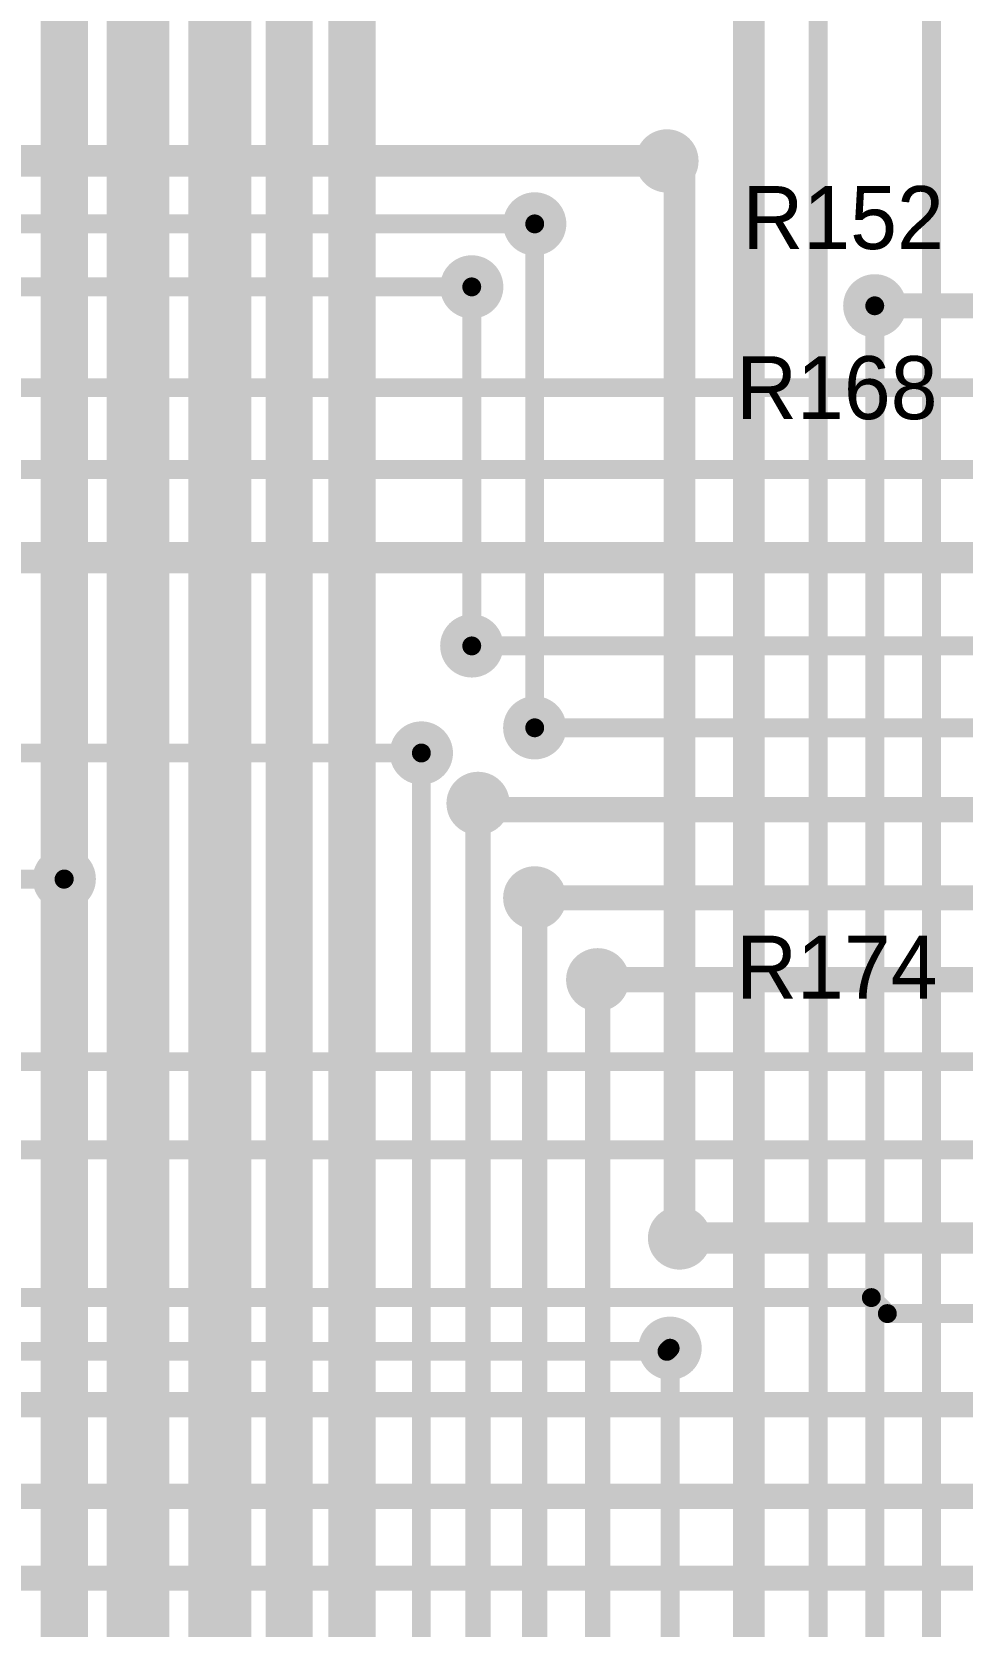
# Model space of a CAD drawing. Header units: millimetres. Extents: x 29 to 180, y 30 to 200.
# Drawn here: x 60.51 to 75.29, y 135.24 to 160.55 of the extents above; entities that cross this region are included whole.
import ezdxf

# ---------------------------------------------------------------- set-up
doc = ezdxf.new("R2010")
doc.units = ezdxf.units.MM
for name, color, linetype in [('BottomLayer', 5, 'Continuous'), ('BottomSolder', 6, 'Continuous'), ('MultiLayer', 9, 'Continuous'), ('TopLayer', 1, 'Continuous'), ('TopOverlay', 2, 'Continuous'), ('TopSolder', 216, 'Continuous'), ('ViaHoleLayer', 16, 'Continuous')]:
    doc.layers.add(name, color=color, linetype=linetype)

msp = doc.modelspace()

# ---------------------------------------------------------------- linework, layer by layer
at = {"layer": 'BottomLayer'}
for points, const_width in [([(61.029, 147.1), (61.029, 191.371)], 0.75), ([(65.6, 122.3), (65.6, 179)], 0.75), ([(71.9, 132), (71.9, 178.7)], 0.5), ([(64.6, 121.525), (64.6, 178.545)], 0.75), ([(63.5, 120.925), (63.5, 174.9)], 1), ([(62.2, 119.925), (62.2, 173.9)], 1), ([(73, 130.4), (73, 171.5)], 0.3), ([(74.8, 132.5), (74.8, 168.8)], 0.3), ([(70.6, 158.5), (70.8, 158.3)], 0.5), ([(70.8, 141.4), (70.8, 158.3)], 0.5), ([(68.5, 149.5), (68.5, 157.5)], 0.3), ([(67.5, 150.8), (67.5, 156.5)], 0.3), ([(73.9, 134.7), (73.9, 156.2)], 0.3), ([(66.646, 149.046), (66.696, 149.096)], 0.4), ([(66.7, 133.7), (66.7, 149.1)], 0.3), ([(67.6, 129.4), (67.6, 148.3)], 0.4), ([(61.029, 119.121), (61.029, 147.1)], 0.75), ([(68.5, 128.4), (68.5, 146.8)], 0.4), ([(69.5, 127.4), (69.5, 145.5)], 0.4), ([(70.65, 130.45), (70.65, 139.65)], 0.3)]:
    msp.add_lwpolyline(points, dxfattribs=dict(at, const_width=const_width))
for points, const_width in [([(70.4, 158.5, 1), (70.8, 158.5, 1)], 0.4), ([(70.475, 158.5, 1), (70.725, 158.5, 1)], 0.25), ([(70.675, 158.3, 1), (70.925, 158.3, 1)], 0.25), ([(70.675, 158.3, 1), (70.925, 158.3, 1)], 0.25), ([(68.3, 157.5, 1), (68.7, 157.5, 1)], 0.4), ([(68.425, 157.5, 1), (68.575, 157.5, 1)], 0.15), ([(67.3, 156.5, 1), (67.7, 156.5, 1)], 0.4), ([(67.425, 156.5, 1), (67.575, 156.5, 1)], 0.15), ([(73.7, 156.2, 1), (74.1, 156.2, 1)], 0.4), ([(73.825, 156.2, 1), (73.975, 156.2, 1)], 0.15), ([(67.3, 150.8, 1), (67.7, 150.8, 1)], 0.4), ([(67.425, 150.8, 1), (67.575, 150.8, 1)], 0.15), ([(68.3, 149.5, 1), (68.7, 149.5, 1)], 0.4), ([(68.425, 149.5, 1), (68.575, 149.5, 1)], 0.15), ([(66.5, 149.1, 1), (66.9, 149.1, 1)], 0.4), ([(66.546, 149.046, 1), (66.746, 149.046, 1)], 0.2), ([(66.596, 149.096, 1), (66.796, 149.096, 1)], 0.2), ([(66.625, 149.1, 1), (66.775, 149.1, 1)], 0.15), ([(67.4, 148.3, 1), (67.8, 148.3, 1)], 0.4), ([(67.5, 148.3, 1), (67.7, 148.3, 1)], 0.2), ([(60.829, 147.1, 1), (61.229, 147.1, 1)], 0.4), ([(60.842, 147.1, 1), (61.217, 147.1, 1)], 0.375), ([(60.842, 147.1, 1), (61.217, 147.1, 1)], 0.375), ([(68.3, 146.8, 1), (68.7, 146.8, 1)], 0.4), ([(68.4, 146.8, 1), (68.6, 146.8, 1)], 0.2), ([(69.3, 145.5, 1), (69.7, 145.5, 1)], 0.4), ([(69.4, 145.5, 1), (69.6, 145.5, 1)], 0.2), ([(70.6, 141.4, 1), (71, 141.4, 1)], 0.4), ([(70.675, 141.4, 1), (70.925, 141.4, 1)], 0.25), ([(70.45, 139.65, 1), (70.85, 139.65, 1)], 0.4), ([(70.575, 139.65, 1), (70.725, 139.65, 1)], 0.15)]:
    msp.add_lwpolyline(points, format="xyb", close=True, dxfattribs=dict(at, const_width=const_width))
at = {"layer": 'BottomSolder', "const_width": 0.502}
for points in [[(70.349, 158.5, 1), (70.851, 158.5, 1)], [(68.249, 157.5, 1), (68.751, 157.5, 1)], [(67.249, 156.5, 1), (67.751, 156.5, 1)], [(73.649, 156.2, 1), (74.151, 156.2, 1)], [(67.249, 150.8, 1), (67.751, 150.8, 1)], [(68.249, 149.5, 1), (68.751, 149.5, 1)], [(66.449, 149.1, 1), (66.951, 149.1, 1)], [(67.349, 148.3, 1), (67.851, 148.3, 1)], [(60.778, 147.1, 1), (61.28, 147.1, 1)], [(68.249, 146.8, 1), (68.751, 146.8, 1)], [(69.249, 145.5, 1), (69.751, 145.5, 1)], [(70.549, 141.4, 1), (71.051, 141.4, 1)], [(70.399, 139.65, 1), (70.901, 139.65, 1)]]:
    msp.add_lwpolyline(points, format="xyb", close=True, dxfattribs=at)
at = {"layer": 'MultiLayer', "const_width": 0.4}
for points in [[(70.4, 158.5, 1), (70.8, 158.5, 1)], [(68.3, 157.5, 1), (68.7, 157.5, 1)], [(67.3, 156.5, 1), (67.7, 156.5, 1)], [(73.7, 156.2, 1), (74.1, 156.2, 1)], [(67.3, 150.8, 1), (67.7, 150.8, 1)], [(68.3, 149.5, 1), (68.7, 149.5, 1)], [(66.5, 149.1, 1), (66.9, 149.1, 1)], [(67.4, 148.3, 1), (67.8, 148.3, 1)], [(60.829, 147.1, 1), (61.229, 147.1, 1)], [(68.3, 146.8, 1), (68.7, 146.8, 1)], [(69.3, 145.5, 1), (69.7, 145.5, 1)], [(70.6, 141.4, 1), (71, 141.4, 1)], [(70.45, 139.65, 1), (70.85, 139.65, 1)]]:
    msp.add_lwpolyline(points, format="xyb", close=True, dxfattribs=at)
at = {"layer": 'TopLayer'}
for points, const_width in [([(55.9, 158.5), (70.6, 158.5)], 0.5), ([(44.1, 157.5), (68.5, 157.5)], 0.3), ([(42.2, 156.5), (67.5, 156.5)], 0.3), ([(73.9, 156.2), (76.225, 156.2)], 0.4), ([(55.7, 154.9), (76.225, 154.9)], 0.3), ([(56.1, 153.6), (76.225, 153.6)], 0.3), ([(55.4, 152.2), (76.225, 152.2)], 0.5), ([(67.5, 150.8), (76.225, 150.8)], 0.3), ([(68.5, 149.5), (76.225, 149.5)], 0.3), ([(57, 149.1), (66.7, 149.1)], 0.3), ([(67.6, 148.3), (67.7, 148.2)], 0.4), ([(67.7, 148.2), (76.225, 148.2)], 0.4), ([(59.667, 147.096), (61.025, 147.096)], 0.3), ([(61.025, 147.096), (61.029, 147.1)], 0.3), ([(68.5, 146.8), (76.225, 146.8)], 0.4), ([(69.5, 145.5), (76.225, 145.5)], 0.4), ([(58.5, 144.2), (76.225, 144.2)], 0.3), ([(58.9, 142.8), (76.225, 142.8)], 0.3), ([(70.8, 141.4), (76.225, 141.4)], 0.5), ([(45.991, 140.454), (73.846, 140.454)], 0.3), ([(73.846, 140.454), (74.1, 140.2)], 0.3), ([(74.1, 140.2), (76.025, 140.2)], 0.3), ([(47.8, 139.6), (70.6, 139.6)], 0.3), ([(70.6, 139.6), (70.65, 139.65)], 0.3), ([(48.162, 138.754), (76.171, 138.754)], 0.4), ([(53.3, 137.3), (76.2, 137.3)], 0.4), ([(55.6, 136), (76.225, 136)], 0.4)]:
    msp.add_lwpolyline(points, dxfattribs=dict(at, const_width=const_width))
for points, const_width in [([(70.4, 158.5, 1), (70.8, 158.5, 1)], 0.4), ([(70.475, 158.5, 1), (70.725, 158.5, 1)], 0.25), ([(68.3, 157.5, 1), (68.7, 157.5, 1)], 0.4), ([(68.425, 157.5, 1), (68.575, 157.5, 1)], 0.15), ([(67.3, 156.5, 1), (67.7, 156.5, 1)], 0.4), ([(67.425, 156.5, 1), (67.575, 156.5, 1)], 0.15), ([(73.7, 156.2, 1), (74.1, 156.2, 1)], 0.4), ([(73.8, 156.2, 1), (74, 156.2, 1)], 0.2), ([(67.3, 150.8, 1), (67.7, 150.8, 1)], 0.4), ([(67.425, 150.8, 1), (67.575, 150.8, 1)], 0.15), ([(68.3, 149.5, 1), (68.7, 149.5, 1)], 0.4), ([(68.425, 149.5, 1), (68.575, 149.5, 1)], 0.15), ([(66.5, 149.1, 1), (66.9, 149.1, 1)], 0.4), ([(66.625, 149.1, 1), (66.775, 149.1, 1)], 0.15), ([(67.4, 148.3, 1), (67.8, 148.3, 1)], 0.4), ([(67.5, 148.3, 1), (67.7, 148.3, 1)], 0.2), ([(67.6, 148.2, 1), (67.8, 148.2, 1)], 0.2), ([(67.6, 148.2, 1), (67.8, 148.2, 1)], 0.2), ([(60.829, 147.1, 1), (61.229, 147.1, 1)], 0.4), ([(60.95, 147.096, 1), (61.1, 147.096, 1)], 0.15), ([(60.95, 147.096, 1), (61.1, 147.096, 1)], 0.15), ([(60.954, 147.1, 1), (61.104, 147.1, 1)], 0.15), ([(68.3, 146.8, 1), (68.7, 146.8, 1)], 0.4), ([(68.4, 146.8, 1), (68.6, 146.8, 1)], 0.2), ([(69.3, 145.5, 1), (69.7, 145.5, 1)], 0.4), ([(69.4, 145.5, 1), (69.6, 145.5, 1)], 0.2), ([(70.6, 141.4, 1), (71, 141.4, 1)], 0.4), ([(70.675, 141.4, 1), (70.925, 141.4, 1)], 0.25), ([(73.771, 140.454, 1), (73.921, 140.454, 1)], 0.15), ([(73.771, 140.454, 1), (73.921, 140.454, 1)], 0.15), ([(74.025, 140.2, 1), (74.175, 140.2, 1)], 0.15), ([(74.025, 140.2, 1), (74.175, 140.2, 1)], 0.15), ([(70.45, 139.65, 1), (70.85, 139.65, 1)], 0.4), ([(70.525, 139.6, 1), (70.675, 139.6, 1)], 0.15), ([(70.525, 139.6, 1), (70.675, 139.6, 1)], 0.15), ([(70.575, 139.65, 1), (70.725, 139.65, 1)], 0.15)]:
    msp.add_lwpolyline(points, format="xyb", close=True, dxfattribs=dict(at, const_width=const_width))
at = {"layer": 'TopSolder', "const_width": 0.502}
for points in [[(70.349, 158.5, 1), (70.851, 158.5, 1)], [(68.249, 157.5, 1), (68.751, 157.5, 1)], [(67.249, 156.5, 1), (67.751, 156.5, 1)], [(73.649, 156.2, 1), (74.151, 156.2, 1)], [(67.249, 150.8, 1), (67.751, 150.8, 1)], [(68.249, 149.5, 1), (68.751, 149.5, 1)], [(66.449, 149.1, 1), (66.951, 149.1, 1)], [(67.349, 148.3, 1), (67.851, 148.3, 1)], [(60.778, 147.1, 1), (61.28, 147.1, 1)], [(68.249, 146.8, 1), (68.751, 146.8, 1)], [(69.249, 145.5, 1), (69.751, 145.5, 1)], [(70.549, 141.4, 1), (71.051, 141.4, 1)], [(70.399, 139.65, 1), (70.901, 139.65, 1)]]:
    msp.add_lwpolyline(points, format="xyb", close=True, dxfattribs=at)
at = {"layer": 'ViaHoleLayer', "const_width": 0.25}
for points in [[(70.475, 158.5, 1), (70.725, 158.5, 1)], [(68.375, 157.5, 1), (68.625, 157.5, 1)], [(67.375, 156.5, 1), (67.625, 156.5, 1)], [(73.775, 156.2, 1), (74.025, 156.2, 1)], [(67.375, 150.8, 1), (67.625, 150.8, 1)], [(68.375, 149.5, 1), (68.625, 149.5, 1)], [(66.575, 149.1, 1), (66.825, 149.1, 1)], [(67.475, 148.3, 1), (67.725, 148.3, 1)], [(60.904, 147.1, 1), (61.154, 147.1, 1)], [(68.375, 146.8, 1), (68.625, 146.8, 1)], [(69.375, 145.5, 1), (69.625, 145.5, 1)], [(70.675, 141.4, 1), (70.925, 141.4, 1)], [(70.525, 139.65, 1), (70.775, 139.65, 1)]]:
    msp.add_lwpolyline(points, format="xyb", close=True, dxfattribs=at)

# ---------------------------------------------------------------- texts
at = {"layer": 'TopOverlay'}
for s, p in [('R152', (71.8, 157.1)), ('R168', (71.7, 154.4)), ('R174', (71.7, 145.2))]:
    msp.add_text(s, height=1, dxfattribs=at).set_placement(p)

doc.saveas('drawing.dxf')
